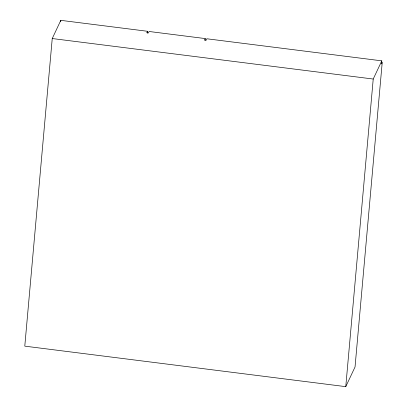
<?xml version="1.0" encoding="UTF-8"?>
<svg xmlns="http://www.w3.org/2000/svg" width="407" height="407" viewBox="0 0 407 407"><rect width="100%" height="100%" fill="white"/><g stroke="black" fill="none" stroke-linecap="round" stroke-linejoin="round"><path stroke-width="0.61" d="M52.238 38.538L24.786 346.148L345.767 386.65L355.036 366.987L382.214 62.454L381.522 63.93L381.791 60.852L206.858 38.777L206.161 40.252L204.558 40.049L205.255 38.573L149.079 31.487L148.387 32.962L146.779 32.758L147.476 31.283L60.811 20.35L52.238 38.538L373.224 79.039L381.791 60.852M60.699 21.581L60.811 20.35M147.314 33.13L147.476 31.283M205.087 40.42L205.255 38.573M345.767 386.65L373.224 79.039"/></g></svg>
